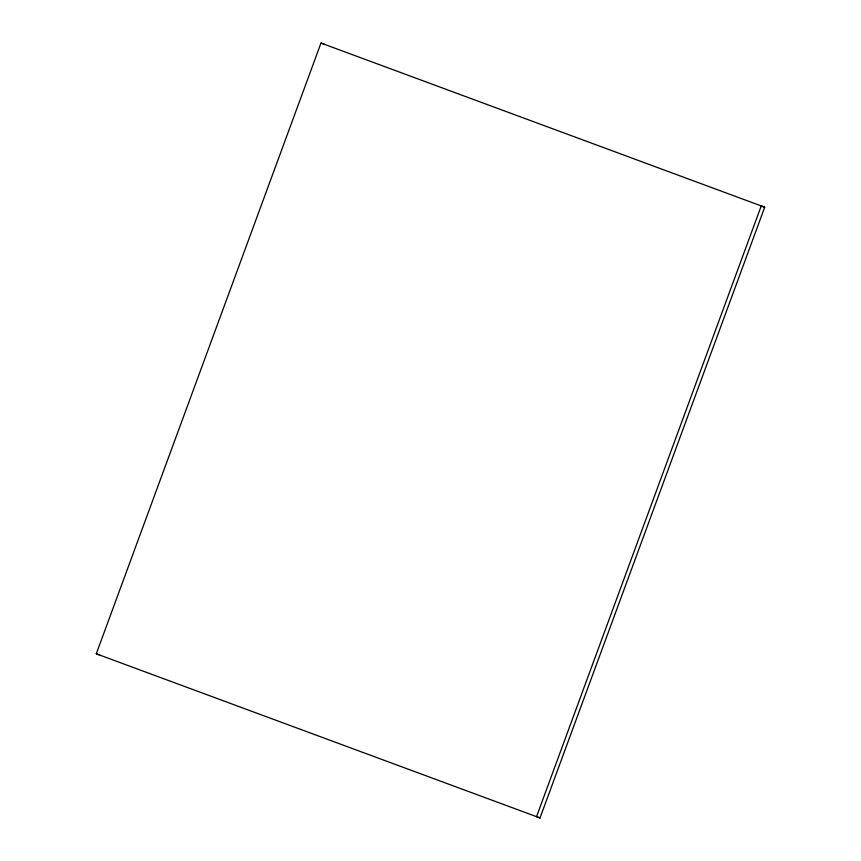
<?xml version="1.0" encoding="UTF-8"?>
<svg xmlns="http://www.w3.org/2000/svg" width="861" height="861" viewBox="0 0 861 861"><rect width="100%" height="100%" fill="white"/><g stroke="black" fill="none" stroke-linecap="round" stroke-linejoin="round"><path stroke-width="1.29" d="M320.992 43.05L764.719 207.21L540.008 817.95L96.281 653.79L320.992 43.05L324.5 44.245M764.719 207.21L761.199 206.016L536.5 816.755L540.008 817.95M96.281 653.79L99.801 654.984"/></g></svg>
